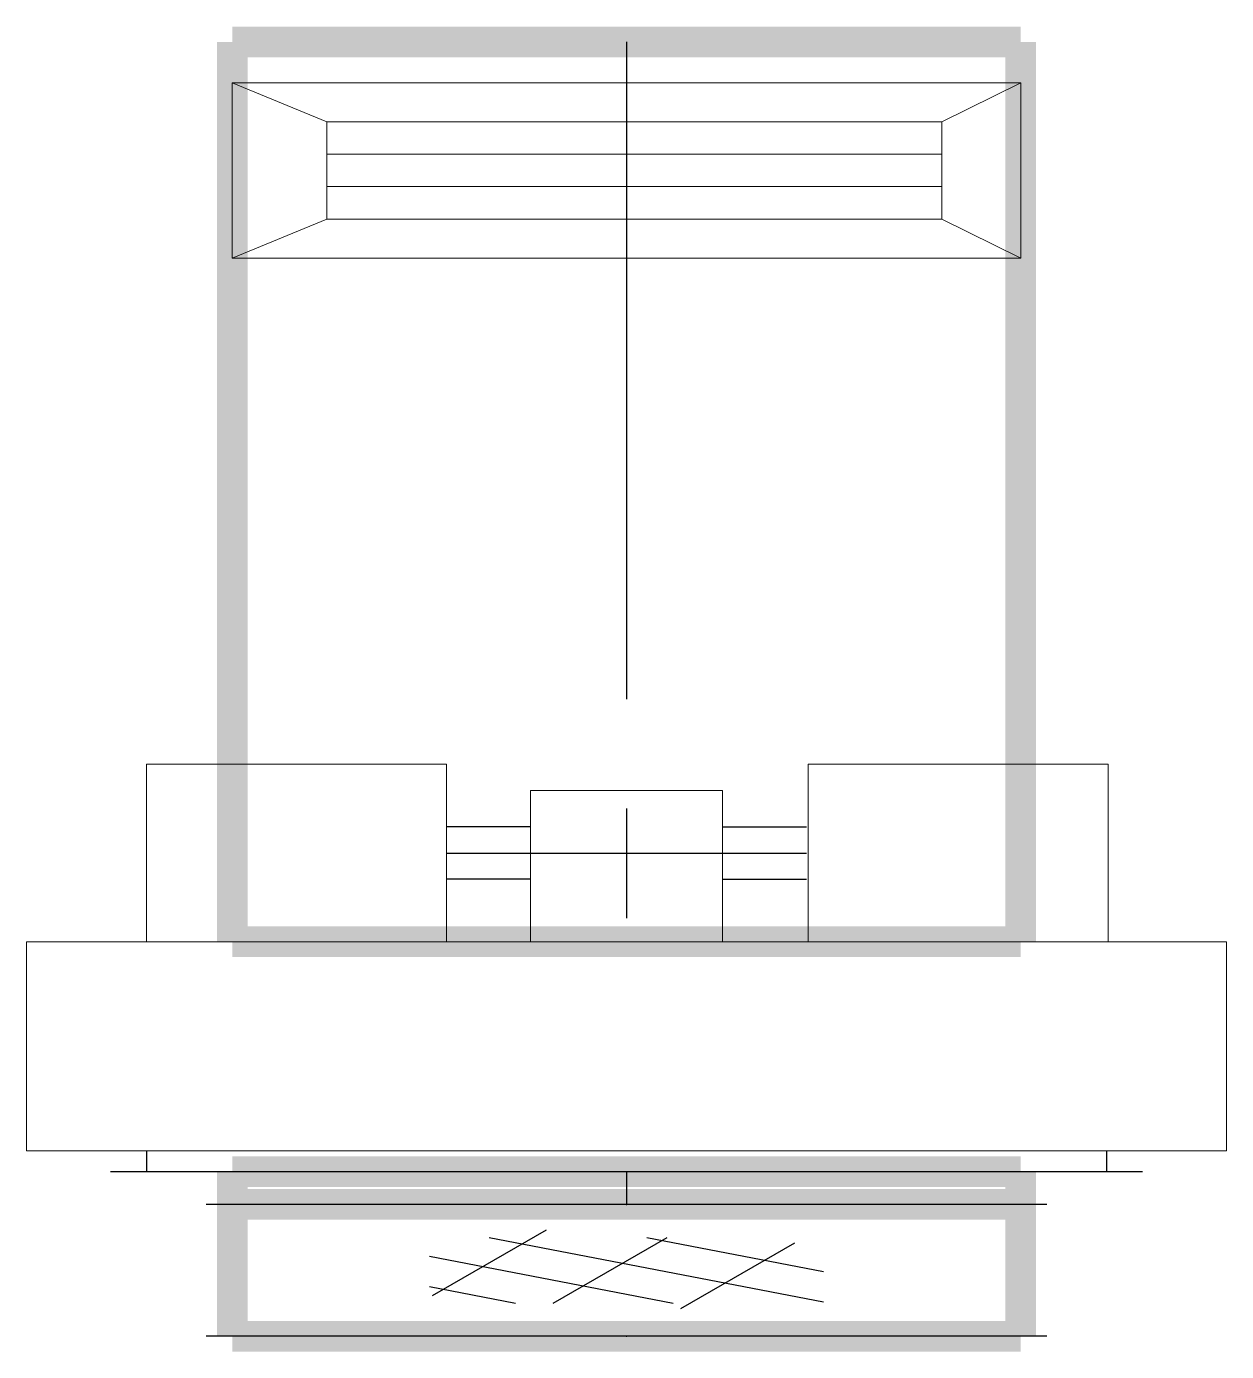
# Model space of a CAD drawing. Extents: x -685 to 685, y -187 to 1326.
import ezdxf

# ---------------------------------------------------------------- set-up
doc = ezdxf.new("R2010")
doc.units = 0
doc.header["$LTSCALE"] = 1000
doc.linetypes.add('CENTER2', pattern=[1.125, 0.75, -0.125, 0.125, -0.125])
doc.layers.get('0').update_dxf_attribs({"linetype": 'CONTINUOUS', "lineweight": 13})
for name, color, linetype in [('DUCT-送风中心线', 5, 'CENTER2'), ('DUCT-送风法兰', 2, 'CONTINUOUS'), ('DUCT-送风管', 4, 'CONTINUOUS'), ('DUCT-送风管端线', 2, 'CONTINUOUS'), ('DUCT-送风阀门', 7, 'CONTINUOUS'), ('EQ-风机盘管', 7, 'CONTINUOUS')]:
    doc.layers.add(name, color=color, linetype=linetype)

msp = doc.modelspace()

# ---------------------------------------------------------------- linework, layer by layer
for p, q in [((-450, 1261.3, 2600), (-342, 1216.9, 2600)), ((450, 1261.3, 2600), (360, 1216.9, 2600)), ((360, 1179.9, 2600), (-342, 1179.9, 2600)), ((360, 1142.8, 2600), (-342, 1142.8, 2600)), ((-450, 1061.3, 2600), (-342, 1105.8, 2600)), ((360, 1105.8, 2600), (450, 1061.3, 2600))]:
    msp.add_line(p, q)
at = {"elevation": 2600}
for points in [[(-450, 1261.3), (450, 1261.3), (450, 1061.3), (-450, 1061.3)], [(-342, 1105.8), (360, 1105.8), (360, 1216.9), (-342, 1216.9)]]:
    msp.add_lwpolyline(points, close=True, dxfattribs=at)
for points in [[(-548, 483.7), (-205.5, 483.7), (-205.5, 281), (-548, 281)], [(207.5, 483.7), (550, 483.7), (550, 281), (207.5, 281)], [(-685, 281), (685, 281), (685, 42.5), (-685, 42.5)]]:
    msp.add_lwpolyline(points, close=True)
msp.add_lwpolyline([(-109.6, 281), (-109.6, 453.8), (109.6, 453.8), (109.6, 281)])
at = {"layer": 'DUCT-送风中心线'}
for p, q in [((0, 1308), (0, 281)), ((0, 18.7), (0, -18.7))]:
    msp.add_line(p, q, dxfattribs=at)
at = {"layer": 'DUCT-送风法兰'}
for p, q in [((480, -18.8), (-480, -18.8)), ((480, -169), (-480, -169))]:
    msp.add_line(p, q, dxfattribs=at)
at = {"layer": 'DUCT-送风法兰', "color": 18, "true_color": 0x000000}
for p in [(0, -18.7, 103), (0, -18.9, 103), (0, -168.9, 103), (0, -169.1, 103)]:
    msp.add_point(p, dxfattribs=at)
at = {"layer": 'DUCT-送风管', "const_width": 35}
for points in [[(-450, 1308), (-450, 281)], [(450, 1308), (-450, 1308)], [(450, 281), (450, 1308)], [(450, 281), (-450, 281)], [(-450, 18.7), (-450, -18.7)], [(450, 18.7), (-450, 18.7)], [(450, -18.7), (450, 18.7)], [(-450, -18.7), (450, -18.7)], [(-450, -168.9), (-450, -18.9)], [(450, -18.9), (450, -168.9)], [(450, -169.1), (-450, -169.1)]]:
    msp.add_lwpolyline(points, dxfattribs=at)
at = {"layer": 'DUCT-送风管端线'}
for p, q in [((450, -18.9), (-450, -18.9)), ((450, -168.9), (-450, -168.9))]:
    msp.add_line(p, q, dxfattribs=at)
at = {"layer": 'DUCT-送风阀门'}
for p, q in [((-221.4, -122.6), (-91.5, -47.6)), ((-156.6, -56.4), (225, -129.8)), ((-83.6, -131.4), (46.3, -56.4)), ((23.4, -56.4), (225, -95.1)), ((62.1, -137.4), (192, -62.4)), ((-225, -77.8), (53.1, -131.4)), ((-225, -112.5), (-126.9, -131.4))]:
    msp.add_line(p, q, dxfattribs=at)
at = {"layer": 'EQ-风机盘管'}
for p, q in [((-109.6, 412.1), (-205.5, 412.1)), ((109.6, 412.1), (205.5, 412.1)), ((-205.5, 382.3), (205.5, 382.3)), ((-109.6, 352.5), (-205.5, 352.5)), ((109.6, 352.5), (205.5, 352.5)), ((-548, 42.5), (-548, 18.7)), ((-548, 42.5), (-548, 18.7)), ((548, 42.5), (548, 18.7)), ((548, 42.5), (548, 18.7)), ((-589.1, 18.7), (589.1, 18.7)), ((-589.1, 18.7), (589.1, 18.7))]:
    msp.add_line(p, q, dxfattribs=at)

doc.saveas('drawing.dxf')
